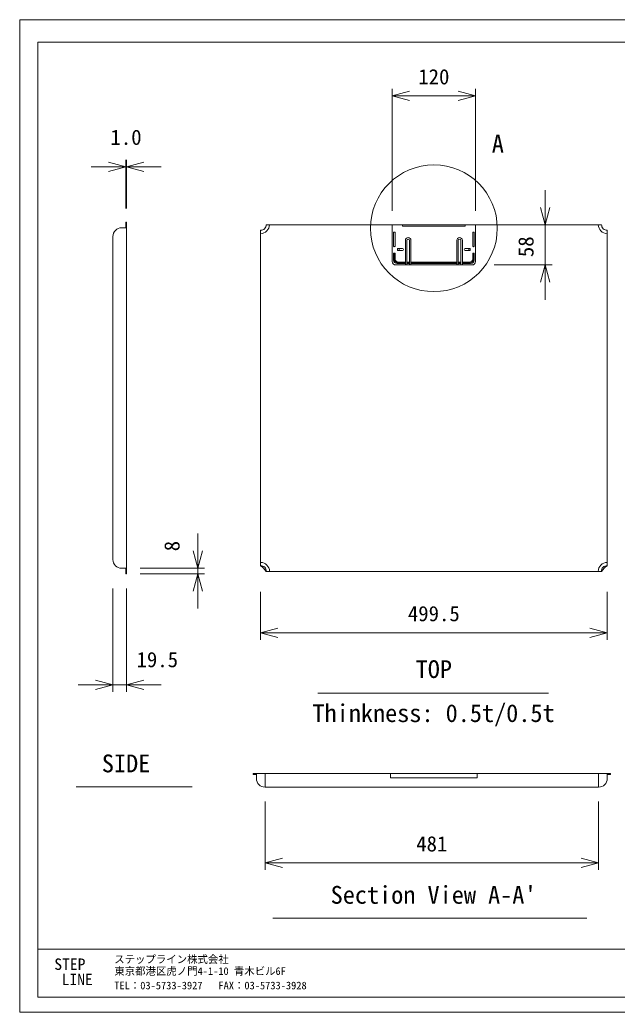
# Model space of a CAD drawing. Units: millimetres on the paper, enlarged 20 times, with parts at other scales. Extents: x -4101 to 4099, y -29121 to 2820.
# Drawn here: x -4101 to -658, y -15971 to -10251 of the extents above; entities that cross this region are included whole.
import ezdxf
from ezdxf.enums import TextEntityAlignment as Align

# ---------------------------------------------------------------- set-up
doc = ezdxf.new("R2010")
doc.units = ezdxf.units.MM
doc.header["$LTSCALE"] = 20
for name, color, linetype, lineweight in [('0-0_0-0', 7, 'Continuous', 9), ('0-6_0-6', 7, 'Continuous', 18), ('0-9_0-9', 7, 'Continuous', 9), ('7-5_7-5ﾚｲﾔ', 1, 'Continuous', 18), ('7-6_7-6ﾚｲﾔ', 7, 'Continuous', 18), ('7-9_7-9ﾚｲﾔ', 7, 'Continuous', 9), ('F-0_F-0', 7, 'Continuous', 18)]:
    doc.layers.add(name, color=color, linetype=linetype, lineweight=lineweight)
doc.layers.add('7-7_7-7ﾚｲﾔ', color=7, linetype='Continuous')
doc.styles.add('ＭＳ ゴシック', font='')
doc.styles.get('ＭＳ ゴシック').set_extended_font_data('MS Gothic')

# ---------------------------------------------------------------- blocks, each defined once
blk = doc.blocks.new('_OPEN30')
at = {"layer": '0-0_0-0'}
blk.add_line((0, 0), (-4, 0), dxfattribs=at)
blk.add_lwpolyline([(-4, 1.0718), (0, 0), (-4, -1.0718)], dxfattribs=at)
blk = doc.blocks.new('D6')
at = {"layer": '0-9_0-9', "lineweight": 18}
for p, q in [((451363.8, 564687.56), (451363.8, 564967.07)), ((451367.8, 564687.56), (451367.8, 564967.07)), ((451263.8, 564927.07), (451163.8, 564927.07)), ((451467.8, 564927.07), (451567.8, 564927.07))]:
    blk.add_line(p, q, dxfattribs=at)
at = {"layer": '0-9_0-9', "xscale": 25, "yscale": 25}
blk.add_blockref('_OPEN30', (451363.8, 564927.07), dxfattribs=at)
at = {"layer": '0-9_0-9', "xscale": 25, "yscale": 25, "rotation": 180}
blk.add_blockref('_OPEN30', (451367.8, 564927.07), dxfattribs=at)
at = {"layer": '0-9_0-9', "style": 'ＭＳ ゴシック'}
blk.add_text('1.0', height=87.98, dxfattribs=at).set_placement((451275.8, 565027.07), align=Align.BOTTOM_LEFT)
blk = doc.blocks.new('D5')
at = {"layer": '0-9_0-9', "lineweight": 18}
for p, q in [((451778.71, 562712.93), (451778.71, 562812.93)), ((451447.8, 562612.93), (451818.71, 562612.93)), ((451447.8, 562580.93), (451818.71, 562580.93)), ((451778.71, 562612.93), (451778.71, 562580.93)), ((451778.71, 562480.93), (451778.71, 562380.93))]:
    blk.add_line(p, q, dxfattribs=at)
at = {"layer": '0-9_0-9', "xscale": 25, "yscale": 25}
for p, rotation in [((451778.71, 562612.93), 270), ((451778.71, 562580.93), 90)]:
    blk.add_blockref('_OPEN30', p, dxfattribs=dict(at, rotation=rotation))
at = {"layer": '0-9_0-9', "style": 'ＭＳ ゴシック'}
blk.add_text('8', height=87.98, rotation=90, dxfattribs=at).set_placement((451700.79, 562710.97), align=Align.BOTTOM_LEFT)
blk = doc.blocks.new('D4(1)')
at = {"layer": '0-9_0-9', "lineweight": 18}
for p, q in [((451289.8, 562496.48), (451289.8, 561901.57)), ((451367.8, 562496.48), (451367.8, 561901.57)), ((451189.8, 561941.57), (451089.8, 561941.57)), ((451367.8, 561941.57), (451289.8, 561941.57)), ((451467.8, 561941.57), (451567.8, 561941.57))]:
    blk.add_line(p, q, dxfattribs=at)
at = {"layer": '0-9_0-9', "xscale": 25, "yscale": 25}
blk.add_blockref('_OPEN30', (451289.8, 561941.57), dxfattribs=at)
at = {"layer": '0-9_0-9', "xscale": 25, "yscale": 25, "rotation": 180}
blk.add_blockref('_OPEN30', (451367.8, 561941.57), dxfattribs=at)
at = {"layer": '0-9_0-9', "style": 'ＭＳ ゴシック'}
blk.add_text('19.5', height=87.98, dxfattribs=at).set_placement((451426.2, 562016.22), align=Align.BOTTOM_LEFT)
blk = doc.blocks.new('D9(1)')
at = {"layer": '0-9_0-9', "lineweight": 18}
for p, q in [((452143.19, 562477.07), (452143.19, 562201.25)), ((454141.19, 562477.07), (454141.19, 562201.25)), ((454041.19, 562241.25), (452243.19, 562241.25))]:
    blk.add_line(p, q, dxfattribs=at)
at = {"layer": '0-9_0-9', "xscale": 25, "yscale": 25, "rotation": 180}
blk.add_blockref('_OPEN30', (452143.19, 562241.25), dxfattribs=at)
at = {"layer": '0-9_0-9', "xscale": 25, "yscale": 25}
blk.add_blockref('_OPEN30', (454141.19, 562241.25), dxfattribs=at)
at = {"layer": '0-9_0-9', "style": 'ＭＳ ゴシック'}
blk.add_text('499.5', height=87.98, dxfattribs=at).set_placement((452992.19, 562281.25), align=Align.BOTTOM_LEFT)
blk = doc.blocks.new('D2')
at = {"layer": '0-6_0-6'}
for p, q in [((453783.18, 564693.25), (453783.18, 564793.25)), ((453489.56, 564593.25), (453823.18, 564593.25)), ((453783.18, 564593.25), (453783.18, 564361.25)), ((453489.56, 564361.25), (453823.18, 564361.25)), ((453783.18, 564261.25), (453783.18, 564161.25))]:
    blk.add_line(p, q, dxfattribs=at)
at = {"layer": '0-6_0-6', "xscale": 25, "yscale": 25}
for p, rotation in [((453783.18, 564593.25), 270), ((453783.18, 564361.25), 90)]:
    blk.add_blockref('_OPEN30', p, dxfattribs=dict(at, rotation=rotation))
at = {"layer": '0-6_0-6', "style": 'ＭＳ ゴシック'}
blk.add_text('58', height=87.98, rotation=90, dxfattribs=at).set_placement((453743.18, 564406.59), align=Align.BOTTOM_LEFT)
blk = doc.blocks.new('D3')
at = {"layer": '0-6_0-6'}
for p, q in [((452902.19, 564673.25), (452902.19, 565375.96)), ((453382.19, 564673.25), (453382.19, 565375.96)), ((452992.19, 565335.96), (453282.19, 565335.96))]:
    blk.add_line(p, q, dxfattribs=at)
at = {"layer": '0-6_0-6', "xscale": 25, "yscale": 25, "rotation": 180}
blk.add_blockref('_OPEN30', (452902.19, 565335.96), dxfattribs=at)
at = {"layer": '0-6_0-6', "xscale": 25, "yscale": 25}
blk.add_blockref('_OPEN30', (453382.19, 565335.96), dxfattribs=at)
at = {"layer": '0-6_0-6', "style": 'ＭＳ ゴシック'}
blk.add_text('120', height=87.98, dxfattribs=at).set_placement((453052.19, 565375.96), align=Align.BOTTOM_LEFT)
blk = doc.blocks.new('D11')
at = {"layer": '0-9_0-9', "lineweight": 18}
for p, q in [((452169.1, 561269.17), (452169.1, 560874.42)), ((454091.73, 561269.17), (454091.73, 560874.42)), ((453991.73, 560914.42), (452269.1, 560914.42))]:
    blk.add_line(p, q, dxfattribs=at)
at = {"layer": '0-9_0-9', "xscale": 25, "yscale": 25, "rotation": 180}
blk.add_blockref('_OPEN30', (452169.1, 560914.42), dxfattribs=at)
at = {"layer": '0-9_0-9', "xscale": 25, "yscale": 25}
blk.add_blockref('_OPEN30', (454091.73, 560914.42), dxfattribs=at)
at = {"layer": '0-9_0-9', "style": 'ＭＳ ゴシック'}
blk.add_text('481', height=87.98, dxfattribs=at).set_placement((453040.42, 560954.42), align=Align.BOTTOM_LEFT)

msp = doc.modelspace()

# ---------------------------------------------------------------- linework, layer by layer
at = {"layer": '7-5_7-5ﾚｲﾔ'}
msp.add_circle((-1714.31, -11452.14), 365.52, dxfattribs=at)
at = {"layer": '7-6_7-6ﾚｲﾔ'}
for p, q in [((-2383.22, -14131.66), (-1054.59, -14131.66)), ((-3776.11, -14672.08), (-3107.47, -14672.08)), ((-2642.43, -15429.73), (-832.39, -15429.73))]:
    msp.add_line(p, q, dxfattribs=at)
at = {"layer": '7-9_7-9ﾚｲﾔ'}
for p, q in [((-3490.7, -11449.58), (-3490.7, -11417.58)), ((-3486.7, -13444.21), (-3486.7, -11417.58)), ((-2681.34, -11431.89), (-1964.31, -11431.89)), ((-1964.31, -11431.89), (-1434.31, -11431.89)), ((-1954.31, -11643.89), (-1954.31, -11431.89)), ((-1894.31, -11439.89), (-1894.31, -11431.89)), ((-1894.31, -11439.89), (-1534.31, -11439.89)), ((-1534.31, -11439.89), (-1534.31, -11431.89)), ((-1474.31, -11643.89), (-1474.31, -11431.89)), ((-747.28, -11431.89), (-1434.31, -11431.89)), ((-3486.7, -11449.58), (-3514.7, -11449.58)), ((-2713.31, -11463.86), (-2713.31, -13397.92)), ((-1946.31, -11556.32), (-1946.31, -11476.32)), ((-1938.31, -11556.32), (-1938.31, -11476.32)), ((-1490.31, -11556.32), (-1490.31, -11476.32)), ((-1482.31, -11556.32), (-1482.31, -11476.32)), ((-715.31, -11463.86), (-715.31, -13397.92)), ((-3564.7, -13362.21), (-3564.7, -11499.58)), ((-1878.31, -11663.89), (-1878.31, -11522.11)), ((-1870.31, -11663.89), (-1870.31, -11522.11)), ((-1854.31, -11663.89), (-1854.31, -11522.11)), ((-1846.31, -11663.89), (-1846.31, -11522.11)), ((-1582.31, -11663.89), (-1582.31, -11522.11)), ((-1574.31, -11663.89), (-1574.31, -11522.11)), ((-1558.31, -11663.89), (-1558.31, -11522.11)), ((-1550.31, -11663.89), (-1550.31, -11522.11)), ((-1946.31, -11635.89), (-1946.31, -11596.32)), ((-1946.31, -11596.32), (-1938.31, -11596.32)), ((-1942.31, -11631.89), (-1942.31, -11596.32)), ((-1938.31, -11627.89), (-1938.31, -11596.32)), ((-1923.35, -11568.38), (-1895.35, -11568.38)), ((-1923.35, -11568.38), (-1923.35, -11580.38)), ((-1923.35, -11580.38), (-1895.35, -11580.38)), ((-1915.35, -11568.38), (-1915.35, -11580.38)), ((-1505.27, -11568.38), (-1533.27, -11568.38)), ((-1505.27, -11580.38), (-1533.27, -11580.38)), ((-1513.27, -11568.38), (-1513.27, -11580.38)), ((-1505.27, -11568.38), (-1505.27, -11580.38)), ((-1490.31, -11627.89), (-1490.31, -11596.32)), ((-1490.31, -11596.32), (-1482.31, -11596.32)), ((-1486.31, -11631.89), (-1486.31, -11596.32)), ((-1482.31, -11635.89), (-1482.31, -11596.32)), ((-1494.31, -11663.89), (-1934.31, -11663.89)), ((-1878.31, -11655.89), (-1926.31, -11655.89)), ((-1878.31, -11651.89), (-1922.31, -11651.89)), ((-1878.31, -11647.89), (-1918.31, -11647.89)), ((-1854.31, -11647.89), (-1870.31, -11647.89)), ((-1854.31, -11651.89), (-1870.31, -11651.89)), ((-1854.31, -11655.89), (-1870.31, -11655.89)), ((-1582.31, -11647.89), (-1846.31, -11647.89)), ((-1582.31, -11651.89), (-1846.31, -11651.89)), ((-1582.31, -11655.89), (-1846.31, -11655.89)), ((-1558.31, -11647.89), (-1574.31, -11647.89)), ((-1558.31, -11651.89), (-1574.31, -11651.89)), ((-1558.31, -11655.89), (-1574.31, -11655.89)), ((-1510.31, -11647.89), (-1550.31, -11647.89)), ((-1506.31, -11651.89), (-1550.31, -11651.89)), ((-1502.31, -11655.89), (-1550.31, -11655.89)), ((-3486.7, -13412.21), (-3514.7, -13412.21)), ((-3490.7, -13444.21), (-3490.7, -13412.21)), ((-2681.34, -13429.89), (-747.28, -13429.89)), ((-697.08, -14595.97), (-2755.08, -14595.97)), ((-2755.08, -14599.97), (-2755.08, -14595.97)), ((-2755.08, -14599.97), (-2737.4, -14599.97)), ((-2737.4, -14595.97), (-2737.4, -14623.97)), ((-2687.4, -14673.97), (-2687.4, -14595.97)), ((-1964.31, -14595.97), (-1964.31, -14619.97)), ((-1464.31, -14619.97), (-1964.31, -14619.97)), ((-1464.31, -14595.97), (-1464.31, -14619.97)), ((-764.77, -14673.97), (-764.77, -14595.97)), ((-714.77, -14595.97), (-714.77, -14623.97)), ((-697.08, -14599.97), (-714.77, -14599.97)), ((-697.08, -14599.97), (-697.08, -14595.97)), ((-764.77, -14673.97), (-2687.4, -14673.97))]:
    msp.add_line(p, q, dxfattribs=at)
for points in [[(-3486.7, -11417.58), (-3490.7, -11417.58), (-3486.7, -11417.58)], [(-3486.7, -13444.21), (-3490.7, -13444.21), (-3486.7, -13444.21)]]:
    msp.add_lwpolyline(points, dxfattribs=at)
for centre, radius, start, end in [((-2711.14, -11434.06), 29.88, 265.83266, 4.16734), ((-2716.17, -11429.04), 54.9, 272.98232, 357.01768), ((-712.46, -11429.04), 54.9, 182.98232, 267.01768), ((-717.48, -11434.06), 29.88, 175.83266, 274.16734), ((-3514.7, -11499.58), 50, 90, 180), ((-1942.31, -11478.84), 4.73, 32.27978, 147.72022), ((-1486.31, -11478.84), 4.73, 32.27978, 147.72022), ((-1862.31, -11522.11), 16, 0, 180), ((-1862.31, -11522.11), 8, 0, 180), ((-1566.31, -11522.11), 16, 0, 180), ((-1566.31, -11522.11), 8, 0, 180), ((-1942.31, -11553.79), 4.73, 212.27978, 327.72022), ((-1895.35, -11574.38), 6, 270, 90), ((-1533.27, -11574.38), 6, 90, 270), ((-1486.31, -11553.79), 4.73, 212.27978, 327.72022), ((-1934.31, -11643.89), 20, 180, 270), ((-1926.31, -11635.89), 20, 180, 270), ((-1922.31, -11631.89), 20, 180, 270), ((-1918.31, -11627.89), 20, 180, 270), ((-1510.31, -11627.89), 20, 270, 0), ((-1506.31, -11631.89), 20, 270, 0), ((-1502.31, -11635.89), 20, 270, 0), ((-1494.31, -11643.89), 20, 270, 0), ((-3514.7, -13362.21), 50, 180, 270), ((-2715.57, -13432.15), 54.28, 2.38545, 87.61455), ((-713.05, -13432.15), 54.28, 92.38545, 177.61455), ((-2709.26, -13425.84), 28.21, 351.74056, 98.25944), ((-2765.17, -13481.75), 98.57, 31.74126, 58.25874), ((-719.36, -13425.84), 28.21, 81.74056, 188.25944), ((-663.46, -13481.75), 98.57, 121.74126, 148.25874), ((-2687.4, -14623.97), 50, 180, 270), ((-764.77, -14623.97), 50, 270, 0)]:
    msp.add_arc(centre, radius, start, end, dxfattribs=at)
at = {"layer": 'F-0_F-0'}
msp.add_line((-3995.75, -15608.23), (3969.65, -15608.23), dxfattribs=at)
at = {"layer": 'F-0_F-0', "lineweight": 9}
msp.add_lwpolyline([(-4100.88, -10250.83), (4099.12, -10250.83), (4099.12, -15970.83), (-4100.88, -15970.83)], close=True, dxfattribs=at)
at = {"layer": 'F-0_F-0'}
msp.add_lwpolyline([(-3996.75, -10379.52), (3969.65, -10379.52), (3969.65, -15884.23), (-3996.75, -15884.23)], close=True, dxfattribs=at)

# ---------------------------------------------------------------- block references
at = {"layer": '7-6_7-6ﾚｲﾔ'}
for name in ['D3', 'D2']:
    msp.add_blockref(name, (-454856.5, -576025.14), dxfattribs=at)
at = {"layer": '7-9_7-9ﾚｲﾔ'}
for name, p in [('D6', (-454854.5, -576025.14)), ('D5', (-454854.5, -576025.14)), ('D4(1)', (-454854.5, -576025.14)), ('D9(1)', (-454856.5, -576025.14)), ('D11', (-454856.5, -576025.14))]:
    msp.add_blockref(name, p, dxfattribs=at)

# ---------------------------------------------------------------- texts
at = {"layer": '7-7_7-7ﾚｲﾔ', "style": 'ＭＳ ゴシック'}
for s, p in [('A', (-1380.42, -11046.69)), ('TOP', (-1819.31, -14075.77)), ('Thinkness: 0.5t/0.5t', (-2414.31, -14329.3)), ('SIDE', (-3628.15, -14619.11)), ("Section View A-A'", (-2309.31, -15376.76))]:
    msp.add_text(s, height=102.6, dxfattribs=at).set_placement(p, align=Align.BOTTOM_LEFT)
at = {"layer": 'F-0_F-0', "style": 'ＭＳ ゴシック'}
for s, height, p in [('STEP', 65.98, (-3902.36, -15747.1)), ('ステップライン株式会社', 43.99, (-3556.75, -15701.28)), ('東京都港区虎ノ門4-1-10 青木ビル6F', 43.99, (-3556.75, -15769.45)), ('LINE', 65.98, (-3859.83, -15834.7)), ('TEL：03-5733-3927\u3000', 43.99, (-3556.75, -15852.24)), ('FAX：03-5733-3928', 43.99, (-2956.34, -15852.24))]:
    msp.add_text(s, height=height, dxfattribs=at).set_placement(p, align=Align.BOTTOM_LEFT)

doc.saveas('drawing.dxf')
